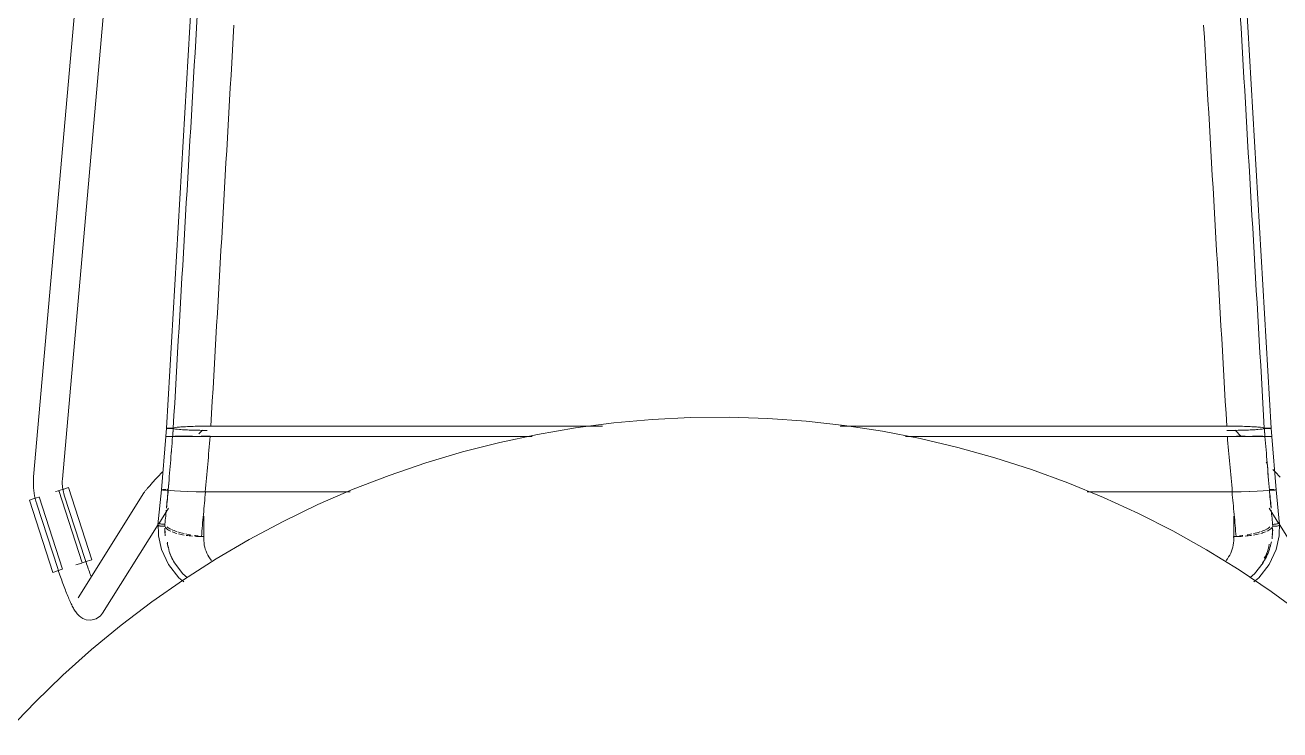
# Model space of a CAD drawing. Header units: millimetres. Extents: x 155927 to 326028, y -36033 to 97293.
# Drawn here: x 227418 to 227939, y 12575 to 12868 of the extents above; entities that cross this region are included whole.
import ezdxf

# ---------------------------------------------------------------- set-up
doc = ezdxf.new("R2010")
doc.units = ezdxf.units.MM
doc.header["$MEASUREMENT"] = 0
doc.layers.add('I-FURN', color=8, linetype='CONTINUOUS', lineweight=9)

msp = doc.modelspace()

# ---------------------------------------------------------------- linework, layer by layer
at = {"layer": 'I-FURN'}
for p, q in [((227460.78, 13123.77), (227421.83, 12680.44)), ((227433.79, 12679.39), (227471.08, 13103.89)), ((227496.27, 13032.48), (227476.98, 12700.57)), ((227916.5, 13032.48), (227935.79, 12700.57)), ((227476.71, 12697.21), (227476.97, 12700.57)), ((227477.04, 12700.6), (227476.98, 12700.57)), ((227476.98, 12700.57), (227477.05, 12700.54)), ((227477.23, 12700.62), (227477.04, 12700.6)), ((227477.05, 12700.54), (227477.24, 12700.51)), ((227477.52, 12700.64), (227477.23, 12700.62)), ((227477.24, 12700.51), (227477.53, 12700.49)), ((227477.91, 12700.66), (227477.52, 12700.64)), ((227477.53, 12700.49), (227477.91, 12700.47)), ((227478.36, 12700.67), (227477.91, 12700.66)), ((227477.91, 12700.47), (227478.37, 12700.46)), ((227478.85, 12700.68), (227478.36, 12700.67)), ((227478.37, 12700.46), (227478.86, 12700.46)), ((227479.34, 12700.68), (227478.85, 12700.68)), ((227478.86, 12700.46), (227479.35, 12700.46)), ((227479.81, 12700.67), (227479.34, 12700.68)), ((227479.35, 12700.46), (227479.82, 12700.47)), ((227480.7, 12700.88), (227479.81, 12700.67)), ((227479.82, 12700.47), (227480.72, 12700.26)), ((227482.45, 12701.07), (227480.7, 12700.88)), ((227480.72, 12700.26), (227482.47, 12700.07)), ((227484.95, 12701.23), (227482.45, 12701.07)), ((227488.08, 12701.36), (227484.95, 12701.23)), ((227491.65, 12701.43), (227488.08, 12701.36)), ((227495.43, 12701.46), (227491.65, 12701.43)), ((227658.03, 12701.46), (227495.43, 12701.46)), ((227495.43, 12701.46), (227658.03, 12701.46)), ((227646.92, 12700.71), (227631.15, 12698.02)), ((227662.79, 12702.77), (227646.92, 12700.71)), ((227678.72, 12704.2), (227662.79, 12702.77)), ((227694.7, 12704.99), (227678.72, 12704.2)), ((227710.7, 12705.13), (227694.7, 12704.99)), ((227726.69, 12704.64), (227710.7, 12705.13)), ((227742.65, 12703.51), (227726.69, 12704.64)), ((227758.55, 12701.74), (227742.65, 12703.51)), ((227917.34, 12701.46), (227756.76, 12701.46)), ((227756.76, 12701.46), (227917.34, 12701.46)), ((227774.37, 12699.34), (227758.55, 12701.74)), ((227921.12, 12701.43), (227917.34, 12701.46)), ((227924.68, 12701.36), (227921.12, 12701.43)), ((227927.81, 12701.23), (227924.68, 12701.36)), ((227930.32, 12701.07), (227927.81, 12701.23)), ((227930.29, 12700.07), (227932.05, 12700.26)), ((227932.07, 12700.88), (227930.32, 12701.07)), ((227932.05, 12700.26), (227932.95, 12700.47)), ((227932.95, 12700.67), (227932.07, 12700.88)), ((227933.42, 12700.68), (227932.95, 12700.67)), ((227932.95, 12700.47), (227933.42, 12700.46)), ((227933.92, 12700.68), (227933.42, 12700.68)), ((227933.42, 12700.46), (227933.91, 12700.46)), ((227933.91, 12700.46), (227934.4, 12700.46)), ((227934.41, 12700.67), (227933.92, 12700.68)), ((227934.4, 12700.46), (227934.85, 12700.47)), ((227934.86, 12700.66), (227934.41, 12700.67)), ((227934.85, 12700.47), (227935.24, 12700.49)), ((227935.24, 12700.64), (227934.86, 12700.66)), ((227935.54, 12700.62), (227935.24, 12700.64)), ((227935.24, 12700.49), (227935.53, 12700.51)), ((227935.53, 12700.51), (227935.72, 12700.54)), ((227935.72, 12700.6), (227935.54, 12700.62)), ((227935.79, 12700.57), (227935.72, 12700.6)), ((227935.72, 12700.54), (227935.79, 12700.57)), ((227936.06, 12697.21), (227935.79, 12700.57)), ((227476.7, 12697.21), (227474.88, 12675.01)), ((227476.77, 12697.21), (227476.7, 12697.21)), ((227476.7, 12697.21), (227476.77, 12697.21)), ((227476.77, 12697.21), (227476.71, 12697.21)), ((227476.71, 12697.21), (227476.77, 12697.21)), ((227477.25, 12697.2), (227476.96, 12697.2)), ((227476.96, 12697.2), (227477.25, 12697.2)), ((227477.64, 12697.22), (227477.25, 12697.21)), ((227477.64, 12697.2), (227477.25, 12697.2)), ((227477.25, 12697.2), (227477.63, 12697.2)), ((227477.26, 12697.21), (227477.64, 12697.22)), ((227477.63, 12697.2), (227478.08, 12697.2)), ((227477.64, 12697.22), (227478.09, 12697.22)), ((227478.09, 12697.22), (227477.64, 12697.22)), ((227478.09, 12697.2), (227477.64, 12697.2)), ((227478.08, 12697.2), (227478.57, 12697.2)), ((227478.09, 12697.22), (227478.58, 12697.22)), ((227478.58, 12697.22), (227478.09, 12697.22)), ((227478.58, 12697.2), (227478.09, 12697.2)), ((227478.57, 12697.2), (227479.07, 12697.2)), ((227478.58, 12697.22), (227479.08, 12697.22)), ((227479.08, 12697.22), (227478.58, 12697.22)), ((227479.07, 12697.2), (227478.58, 12697.2)), ((227479.54, 12697.2), (227479.07, 12697.2)), ((227479.07, 12697.2), (227479.54, 12697.2)), ((227479.08, 12697.22), (227479.55, 12697.22)), ((227479.55, 12697.22), (227479.08, 12697.22)), ((227480.43, 12697.19), (227479.54, 12697.2)), ((227479.54, 12697.2), (227480.43, 12697.19)), ((227482.17, 12697.17), (227480.43, 12697.19)), ((227480.43, 12697.19), (227482.18, 12697.17)), ((227482.19, 12697.24), (227480.44, 12697.23)), ((227480.45, 12697.23), (227482.2, 12697.24)), ((227484.68, 12697.16), (227482.18, 12697.17)), ((227482.18, 12697.17), (227484.68, 12697.16)), ((227484.69, 12697.26), (227482.19, 12697.24)), ((227482.2, 12697.24), (227484.7, 12697.26)), ((227482.47, 12700.07), (227484.97, 12699.9)), ((227487.81, 12697.15), (227484.68, 12697.16)), ((227484.68, 12697.16), (227487.81, 12697.15)), ((227487.82, 12697.26), (227484.69, 12697.26)), ((227484.7, 12697.26), (227487.82, 12697.26)), ((227484.97, 12699.9), (227488.09, 12699.78)), ((227487.81, 12697.15), (227491.38, 12697.15)), ((227491.38, 12697.15), (227487.82, 12697.15)), ((227488.09, 12699.78), (227491.64, 12699.7)), ((227491.94, 12699.82), (227490.47, 12698.29)), ((227491.38, 12697.27), (227495.16, 12697.27)), ((227495.16, 12697.27), (227491.38, 12697.27)), ((227495.17, 12697.15), (227491.38, 12697.15)), ((227491.38, 12697.15), (227495.17, 12697.15)), ((227491.64, 12699.7), (227493.89, 12699.68)), ((227628.81, 12697.15), (227495.17, 12697.15)), ((227495.17, 12697.15), (227628.81, 12697.15)), ((227631.15, 12698.02), (227615.5, 12694.7)), ((227790.08, 12696.3), (227774.37, 12699.34)), ((227917.6, 12697.15), (227783.86, 12697.15)), ((227783.86, 12697.15), (227917.6, 12697.15)), ((227805.65, 12692.64), (227790.08, 12696.3)), ((227917.45, 12699.67), (227921.13, 12699.7)), ((227921.39, 12697.15), (227917.6, 12697.15)), ((227917.6, 12697.15), (227921.39, 12697.15)), ((227923.4, 12697.15), (227920.82, 12699.82)), ((227921.13, 12699.7), (227924.68, 12699.78)), ((227921.39, 12697.27), (227924.95, 12697.26)), ((227924.95, 12697.26), (227921.39, 12697.27)), ((227924.95, 12697.15), (227921.39, 12697.15)), ((227921.39, 12697.15), (227924.96, 12697.15)), ((227924.68, 12699.78), (227927.8, 12699.9)), ((227928.08, 12697.16), (227924.96, 12697.15)), ((227924.96, 12697.15), (227928.09, 12697.16)), ((227927.8, 12699.9), (227930.29, 12700.07)), ((227928.07, 12697.26), (227930.57, 12697.24)), ((227930.57, 12697.24), (227928.07, 12697.26)), ((227930.59, 12697.17), (227928.09, 12697.16)), ((227928.09, 12697.16), (227930.59, 12697.17)), ((227930.57, 12697.24), (227932.32, 12697.23)), ((227932.32, 12697.23), (227930.57, 12697.24)), ((227932.34, 12697.19), (227930.59, 12697.17)), ((227930.59, 12697.17), (227932.34, 12697.19)), ((227933.22, 12697.2), (227932.34, 12697.19)), ((227932.34, 12697.19), (227933.23, 12697.2)), ((227933.22, 12697.22), (227933.69, 12697.22)), ((227933.69, 12697.22), (227933.22, 12697.22)), ((227933.69, 12697.2), (227933.22, 12697.2)), ((227933.23, 12697.2), (227933.7, 12697.2)), ((227933.69, 12697.22), (227934.18, 12697.22)), ((227934.19, 12697.22), (227933.69, 12697.22)), ((227934.19, 12697.2), (227933.69, 12697.2)), ((227933.7, 12697.2), (227934.19, 12697.2)), ((227934.18, 12697.22), (227934.67, 12697.22)), ((227934.68, 12697.22), (227934.19, 12697.22)), ((227934.68, 12697.2), (227934.19, 12697.2)), ((227934.19, 12697.2), (227934.68, 12697.2)), ((227934.67, 12697.22), (227935.13, 12697.22)), ((227935.13, 12697.22), (227934.68, 12697.22)), ((227935.13, 12697.2), (227934.68, 12697.2)), ((227934.68, 12697.2), (227935.14, 12697.2)), ((227935.13, 12697.22), (227935.51, 12697.21)), ((227935.51, 12697.21), (227935.13, 12697.22)), ((227935.51, 12697.2), (227935.13, 12697.2)), ((227935.14, 12697.2), (227935.52, 12697.2)), ((227935.51, 12697.21), (227935.8, 12697.21)), ((227935.81, 12697.21), (227935.51, 12697.21)), ((227935.81, 12697.2), (227935.51, 12697.2)), ((227935.52, 12697.2), (227935.81, 12697.2)), ((227935.8, 12697.21), (227935.99, 12697.21)), ((227935.99, 12697.21), (227935.81, 12697.2)), ((227935.81, 12697.2), (227936, 12697.21)), ((227936, 12697.21), (227935.81, 12697.21)), ((227935.99, 12697.21), (227936.06, 12697.21)), ((227936.06, 12697.21), (227935.99, 12697.21)), ((227936, 12697.21), (227936.06, 12697.21)), ((227936.06, 12697.21), (227936, 12697.21)), ((227936.06, 12697.21), (227937.89, 12675.01)), ((227600, 12690.75), (227584.66, 12686.19)), ((227615.5, 12694.7), (227600, 12690.75)), ((227821.07, 12688.36), (227805.65, 12692.64)), ((227584.66, 12686.19), (227569.52, 12681.02)), ((227836.3, 12683.47), (227821.07, 12688.36)), ((227934.16, 12685.97), (227933.68, 12686.47)), ((227421.83, 12680.44), (227421.76, 12679.3)), ((227433.74, 12678.7), (227433.78, 12679.36)), ((227433.78, 12679.36), (227433.79, 12679.39)), ((227472.09, 12679.01), (227472.46, 12679.41)), ((227472.46, 12679.41), (227472.84, 12679.83)), ((227472.84, 12679.83), (227473.23, 12680.25)), ((227473.23, 12680.25), (227473.64, 12680.69)), ((227473.64, 12680.69), (227474.05, 12681.13)), ((227474.05, 12681.13), (227474.47, 12681.59)), ((227474.47, 12681.59), (227474.91, 12682.05)), ((227474.91, 12682.05), (227475.35, 12682.52)), ((227569.52, 12681.02), (227554.6, 12675.24)), ((227851.33, 12677.97), (227836.3, 12683.47)), ((227936.97, 12683), (227936.52, 12683.48)), ((227937.42, 12682.52), (227936.97, 12683)), ((227937.86, 12682.05), (227937.42, 12682.52)), ((227938.29, 12681.59), (227937.86, 12682.05)), ((227938.72, 12681.13), (227938.29, 12681.59)), ((227939.13, 12680.69), (227938.72, 12681.13)), ((227939.53, 12680.25), (227939.13, 12680.69)), ((227421.76, 12679.3), (227421.72, 12678.16)), ((227421.72, 12678.16), (227421.74, 12677.02)), ((227421.74, 12677.02), (227421.8, 12675.88)), ((227421.8, 12675.88), (227421.9, 12674.74)), ((227421.9, 12674.74), (227422.05, 12673.61)), ((227430.97, 12674.26), (227432.13, 12674.64)), ((227432.23, 12674.67), (227441.92, 12644.66)), ((227432.35, 12674.71), (227434.32, 12675.35)), ((227433.72, 12678.04), (227433.74, 12678.7)), ((227433.73, 12677.38), (227433.72, 12678.04)), ((227433.77, 12676.72), (227433.73, 12677.38)), ((227433.83, 12676.06), (227433.77, 12676.72)), ((227433.92, 12675.4), (227433.83, 12676.06)), ((227434.03, 12674.75), (227433.92, 12675.4)), ((227434.17, 12674.1), (227434.03, 12674.75)), ((227434.34, 12673.46), (227434.17, 12674.1)), ((227434.32, 12675.35), (227436.27, 12675.98)), ((227445.96, 12645.97), (227436.27, 12675.98)), ((227467.84, 12674.07), (227468.03, 12674.32)), ((227468.03, 12674.32), (227468.2, 12674.55)), ((227468.2, 12674.55), (227468.37, 12674.77)), ((227468.37, 12674.77), (227468.55, 12675)), ((227468.55, 12675), (227468.74, 12675.23)), ((227468.74, 12675.23), (227468.94, 12675.47)), ((227468.94, 12675.47), (227469.16, 12675.72)), ((227469.16, 12675.72), (227469.39, 12675.99)), ((227469.39, 12675.99), (227469.63, 12676.27)), ((227469.63, 12676.27), (227469.89, 12676.56)), ((227469.89, 12676.56), (227470.16, 12676.87)), ((227470.16, 12676.87), (227470.45, 12677.19)), ((227470.45, 12677.19), (227470.75, 12677.53)), ((227470.75, 12677.53), (227471.07, 12677.88)), ((227471.07, 12677.88), (227471.39, 12678.24)), ((227471.39, 12678.24), (227471.74, 12678.62)), ((227471.74, 12678.62), (227472.09, 12679.01)), ((227474.88, 12675.01), (227473.45, 12660.52)), ((227474.94, 12675.03), (227474.88, 12675.01)), ((227474.88, 12675.01), (227474.94, 12675.03)), ((227474.95, 12674.98), (227474.88, 12675.01)), ((227474.88, 12675.01), (227474.94, 12674.98)), ((227475.13, 12675.06), (227474.94, 12675.03)), ((227474.94, 12675.03), (227475.13, 12675.06)), ((227474.94, 12674.98), (227475.13, 12674.96)), ((227475.42, 12675.08), (227475.13, 12675.06)), ((227475.13, 12675.06), (227475.42, 12675.08)), ((227475.13, 12674.96), (227475.43, 12674.94)), ((227475.43, 12674.94), (227475.14, 12674.96)), ((227475.8, 12675.1), (227475.42, 12675.08)), ((227475.42, 12675.08), (227475.8, 12675.1)), ((227475.43, 12674.94), (227475.81, 12674.92)), ((227475.82, 12674.92), (227475.43, 12674.94)), ((227476.25, 12675.11), (227475.8, 12675.1)), ((227475.8, 12675.1), (227476.26, 12675.11)), ((227475.81, 12674.92), (227476.27, 12674.91)), ((227476.27, 12674.91), (227475.82, 12674.92)), ((227476.74, 12675.11), (227476.25, 12675.11)), ((227476.26, 12675.11), (227476.75, 12675.11)), ((227476.27, 12674.91), (227476.76, 12674.9)), ((227476.76, 12674.9), (227476.27, 12674.91)), ((227476.76, 12674.9), (227477.25, 12674.91)), ((227477.26, 12674.91), (227476.76, 12674.9)), ((227477.71, 12675.1), (227477.24, 12675.11)), ((227477.24, 12675.11), (227477.72, 12675.1)), ((227477.25, 12674.91), (227477.73, 12674.92)), ((227477.73, 12674.92), (227477.26, 12674.91)), ((227478.61, 12674.72), (227477.73, 12674.92)), ((227477.73, 12674.92), (227478.62, 12674.72)), ((227480.33, 12674.55), (227478.62, 12674.72)), ((227478.62, 12674.72), (227480.35, 12674.54)), ((227482.79, 12674.39), (227480.35, 12674.54)), ((227480.35, 12674.54), (227482.83, 12674.39)), ((227485.86, 12674.28), (227482.83, 12674.39)), ((227482.83, 12674.39), (227485.93, 12674.28)), ((227489.37, 12674.21), (227485.93, 12674.28)), ((227485.93, 12674.28), (227489.37, 12674.21)), ((227489.46, 12674.2), (227493.23, 12674.18)), ((227493.1, 12674.18), (227489.46, 12674.2)), ((227493.23, 12674.18), (227553.34, 12674.18)), ((227553.34, 12674.18), (227493.23, 12674.18)), ((227554.6, 12675.24), (227539.93, 12668.88)), ((227866.12, 12671.88), (227851.33, 12677.97)), ((227859.43, 12674.18), (227919.54, 12674.18)), ((227919.66, 12674.18), (227859.43, 12674.18)), ((227919.54, 12674.18), (227923.3, 12674.2)), ((227923.31, 12674.2), (227919.66, 12674.18)), ((227926.84, 12674.28), (227923.4, 12674.21)), ((227923.4, 12674.21), (227926.84, 12674.28)), ((227926.84, 12674.28), (227929.94, 12674.39)), ((227929.94, 12674.39), (227926.9, 12674.28)), ((227929.94, 12674.39), (227932.41, 12674.54)), ((227932.42, 12674.54), (227929.98, 12674.39)), ((227932.41, 12674.54), (227934.15, 12674.72)), ((227934.15, 12674.72), (227932.43, 12674.55)), ((227935.04, 12674.92), (227934.15, 12674.72)), ((227934.15, 12674.72), (227935.04, 12674.92)), ((227935.04, 12674.92), (227935.51, 12674.91)), ((227935.51, 12674.91), (227935.04, 12674.92)), ((227935.53, 12675.11), (227935.05, 12675.1)), ((227935.05, 12675.1), (227935.52, 12675.11)), ((227935.51, 12674.91), (227936.01, 12674.9)), ((227936, 12674.9), (227935.51, 12674.91)), ((227935.52, 12675.11), (227936.02, 12675.11)), ((227936.02, 12675.11), (227935.53, 12675.11)), ((227936.5, 12674.91), (227936, 12674.9)), ((227936.01, 12674.9), (227936.5, 12674.91)), ((227936.51, 12675.11), (227936.02, 12675.11)), ((227936.02, 12675.11), (227936.51, 12675.11)), ((227936.5, 12674.91), (227936.95, 12674.92)), ((227936.95, 12674.92), (227936.5, 12674.91)), ((227936.97, 12675.1), (227936.51, 12675.11)), ((227936.51, 12675.11), (227936.96, 12675.1)), ((227936.95, 12674.92), (227937.34, 12674.94)), ((227937.33, 12674.94), (227936.95, 12674.92)), ((227937.63, 12674.96), (227937.33, 12674.94)), ((227937.34, 12675.08), (227937.64, 12675.06)), ((227937.34, 12674.94), (227937.63, 12674.96)), ((227937.64, 12675.06), (227937.35, 12675.08)), ((227937.63, 12674.96), (227937.82, 12674.98)), ((227937.83, 12675.03), (227937.64, 12675.06)), ((227937.64, 12675.06), (227937.82, 12675.03)), ((227937.82, 12675.03), (227937.89, 12675.01)), ((227937.89, 12675.01), (227937.82, 12674.98)), ((227937.82, 12674.98), (227937.89, 12675.01)), ((227937.89, 12675.01), (227937.83, 12675.03)), ((227937.89, 12675.01), (227939.31, 12660.52)), ((227420.12, 12670.76), (227422.07, 12671.39)), ((227429.81, 12640.75), (227420.12, 12670.76)), ((227422.05, 12673.61), (227422.25, 12672.49)), ((227422.07, 12671.39), (227424.04, 12672.03)), ((227422.25, 12672.49), (227422.49, 12671.37)), ((227422.49, 12671.37), (227422.78, 12670.26)), ((227422.78, 12670.26), (227423.1, 12669.17)), ((227423.1, 12669.17), (227423.12, 12669.12)), ((227423.12, 12669.12), (227431.83, 12642.31)), ((227433.85, 12642.06), (227424.16, 12672.07)), ((227434.53, 12672.83), (227434.34, 12673.46)), ((227443.24, 12646.02), (227434.53, 12672.83)), ((227467.63, 12673.74), (227440.32, 12630.16)), ((227467.63, 12673.74), (227467.84, 12674.07)), ((227880.66, 12665.2), (227866.12, 12671.88)), ((227473.76, 12660.92), (227477.8, 12667.37)), ((227492.52, 12664.14), (227492.52, 12654.38)), ((227539.93, 12668.88), (227525.51, 12661.93)), ((227894.92, 12657.94), (227880.66, 12665.2)), ((227920.25, 12654.38), (227920.25, 12664.14)), ((227934.97, 12667.37), (227939.01, 12660.92)), ((227450.49, 12623.79), (227473.52, 12660.55)), ((227473.66, 12655.95), (227473.58, 12661.41)), ((227525.51, 12661.93), (227511.39, 12654.41)), ((227939.1, 12655.95), (227939.19, 12661.41)), ((227939.24, 12660.55), (227962.28, 12623.79)), ((227474.88, 12650.3), (227473.66, 12655.95)), ((227492.57, 12655.63), (227491.53, 12655.63)), ((227511.39, 12654.41), (227497.58, 12646.33)), ((227908.87, 12650.12), (227894.92, 12657.94)), ((227921.24, 12655.63), (227920.19, 12655.63)), ((227937.89, 12650.3), (227939.1, 12655.95)), ((227477.78, 12643.99), (227474.88, 12650.3)), ((227480.35, 12644.7), (227478.44, 12648.38)), ((227922.5, 12641.75), (227908.87, 12650.12)), ((227932.41, 12644.7), (227934.32, 12648.38)), ((227934.99, 12643.99), (227937.89, 12650.3)), ((227439.34, 12643.83), (227441.82, 12644.63)), ((227444.01, 12645.34), (227442.04, 12644.7)), ((227443.35, 12645.69), (227443.24, 12646.02)), ((227443.58, 12645), (227443.35, 12645.69)), ((227443.81, 12644.31), (227443.58, 12645)), ((227444.04, 12643.62), (227443.81, 12644.31)), ((227445.96, 12645.97), (227444.01, 12645.34)), ((227444.28, 12642.94), (227444.04, 12643.62)), ((227444.51, 12642.27), (227444.28, 12642.94)), ((227482.12, 12638.46), (227477.78, 12643.99)), ((227483.85, 12640.12), (227480.35, 12644.7)), ((227497.58, 12646.33), (227484.1, 12637.71)), ((227928.92, 12640.12), (227932.41, 12644.7)), ((227930.65, 12638.46), (227934.99, 12643.99)), ((227431.76, 12641.38), (227429.81, 12640.75)), ((227433.73, 12642.02), (227431.76, 12641.38)), ((227431.98, 12641.85), (227431.83, 12642.31)), ((227432.22, 12641.11), (227431.98, 12641.85)), ((227432.47, 12640.38), (227432.22, 12641.11)), ((227432.72, 12639.64), (227432.47, 12640.38)), ((227432.97, 12638.92), (227432.72, 12639.64)), ((227433.22, 12638.19), (227432.97, 12638.92)), ((227433.48, 12637.48), (227433.22, 12638.19)), ((227444.75, 12641.6), (227444.51, 12642.27)), ((227444.98, 12640.95), (227444.75, 12641.6)), ((227445.22, 12640.3), (227444.98, 12640.95)), ((227445.45, 12639.66), (227445.22, 12640.3)), ((227445.69, 12639.04), (227445.45, 12639.66)), ((227484.1, 12637.71), (227470.98, 12628.56)), ((227484.17, 12636.82), (227482.12, 12638.46)), ((227485.64, 12638.62), (227483.85, 12640.12)), ((227935.79, 12632.83), (227922.5, 12641.75)), ((227927.13, 12638.62), (227928.92, 12640.12)), ((227928.61, 12636.83), (227930.65, 12638.46)), ((227433.73, 12636.77), (227433.48, 12637.48)), ((227433.99, 12636.07), (227433.73, 12636.77)), ((227434.24, 12635.38), (227433.99, 12636.07)), ((227434.5, 12634.71), (227434.24, 12635.38)), ((227434.75, 12634.04), (227434.5, 12634.71)), ((227435, 12633.39), (227434.75, 12634.04)), ((227435.26, 12632.75), (227435, 12633.39)), ((227435.51, 12632.12), (227435.26, 12632.75)), ((227948.71, 12623.4), (227935.79, 12632.83)), ((227435.75, 12631.51), (227435.51, 12632.12)), ((227436, 12630.92), (227435.75, 12631.51)), ((227436.25, 12630.34), (227436, 12630.92)), ((227436.49, 12629.77), (227436.25, 12630.34)), ((227436.73, 12629.23), (227436.49, 12629.77)), ((227436.97, 12628.7), (227436.73, 12629.23)), ((227437.2, 12628.19), (227436.97, 12628.7)), ((227437.44, 12627.7), (227437.2, 12628.19)), ((227437.67, 12627.23), (227437.44, 12627.7)), ((227437.9, 12626.77), (227437.67, 12627.23)), ((227470.98, 12628.56), (227458.24, 12618.88)), ((227438.12, 12626.33), (227437.9, 12626.77)), ((227438.35, 12625.91), (227438.12, 12626.33)), ((227438.58, 12625.5), (227438.35, 12625.91)), ((227438.82, 12625.1), (227438.58, 12625.5)), ((227439.06, 12624.7), (227438.82, 12625.1)), ((227439.32, 12624.32), (227439.06, 12624.7)), ((227439.6, 12623.93), (227439.32, 12624.32)), ((227439.91, 12623.52), (227439.6, 12623.93)), ((227440.28, 12623.1), (227439.91, 12623.52)), ((227440.74, 12622.63), (227440.28, 12623.1)), ((227441.37, 12622.11), (227440.74, 12622.63)), ((227442.28, 12621.55), (227441.37, 12622.11)), ((227449.6, 12622.66), (227447.86, 12621.44)), ((227449.6, 12622.66), (227450.49, 12623.79)), ((227443.66, 12621.03), (227442.28, 12621.55)), ((227445.64, 12620.85), (227443.66, 12621.03)), ((227447.86, 12621.44), (227445.64, 12620.85)), ((227458.24, 12618.88), (227445.89, 12608.71)), ((227445.89, 12608.71), (227433.96, 12598.05)), ((227433.96, 12598.05), (227422.47, 12586.92)), ((227422.47, 12586.92), (227411.43, 12575.34))]:
    msp.add_line(p, q, dxfattribs=at)
for points in [[(227479.81, 12700.67), (227483.03, 12756.07), (227489.47, 12866.83), (227495.91, 12977.43), (227499.13, 13032.67)], [(227932.95, 12700.67), (227929.73, 12756.07), (227923.29, 12866.83), (227916.85, 12977.43), (227913.63, 13032.67)], [(227495.43, 12701.46), (227498.63, 12756.99), (227501.82, 12812.52), (227505.02, 12867.95)], [(227907.75, 12867.95), (227910.94, 12812.49), (227914.14, 12756.99), (227917.34, 12701.46)], [(227479.82, 12700.47), (227479.23, 12700.45), (227477.72, 12700.45), (227476.98, 12700.53), (227476.97, 12700.57)], [(227479.81, 12700.67), (227479.77, 12700.09), (227479.68, 12698.93), (227479.59, 12697.78), (227479.54, 12697.2)], [(227479.82, 12700.47), (227479.78, 12699.93), (227479.69, 12698.84), (227479.6, 12697.76), (227479.55, 12697.22)], [(227932.95, 12700.47), (227932.99, 12699.93), (227933.08, 12698.84), (227933.17, 12697.76), (227933.22, 12697.22)], [(227932.96, 12700.67), (227933, 12700.09), (227933.09, 12698.93), (227933.18, 12697.78), (227933.22, 12697.2)], [(227477.73, 12674.92), (227478.03, 12678.62), (227478.64, 12686.05), (227479.24, 12693.48), (227479.54, 12697.2)], [(227494.14, 12685.65), (227494.48, 12689.48), (227494.82, 12693.31), (227495.17, 12697.15)], [(227917.6, 12697.15), (227917.94, 12693.31), (227918.29, 12689.48), (227918.63, 12685.65)], [(227935.04, 12674.92), (227934.74, 12678.62), (227934.13, 12686.05), (227933.53, 12693.48), (227933.23, 12697.2)], [(227478.92, 12689.66), (227478.96, 12690.07), (227478.99, 12690.48), (227479.02, 12690.89)], [(227477.72, 12675.1), (227478.02, 12678.75), (227478.32, 12682.4), (227478.62, 12686.05)], [(227493.1, 12674.18), (227493.45, 12678), (227493.79, 12681.82), (227494.14, 12685.65)], [(227918.63, 12685.65), (227918.97, 12681.82), (227919.32, 12678), (227919.66, 12674.18)], [(227477.71, 12675.1), (227477.48, 12672.73), (227477.24, 12670.36), (227477.01, 12668.02)], [(227477.73, 12674.92), (227477.49, 12672.39), (227477.25, 12669.87), (227477.01, 12667.38)], [(227493.23, 12674.18), (227492.92, 12671.04), (227492.33, 12664.79), (227491.79, 12658.65), (227491.53, 12655.63)], [(227919.54, 12674.18), (227919.85, 12671.04), (227920.44, 12664.79), (227920.98, 12658.65), (227921.24, 12655.63)], [(227935.04, 12674.92), (227935.28, 12672.39), (227935.52, 12669.87), (227935.76, 12667.38)], [(227935.07, 12674.91), (227935.3, 12672.6), (227935.53, 12670.29), (227935.76, 12668.02)], [(227476.92, 12666.51), (227476.71, 12664.31), (227476.5, 12662.12), (227476.29, 12659.96)], [(227935.84, 12666.51), (227936.05, 12664.31), (227936.27, 12662.12), (227936.48, 12659.96)], [(227473.64, 12661.26), (227473.68, 12661.22), (227473.8, 12661.13), (227474.1, 12660.99), (227474.48, 12660.88), (227474.94, 12660.78), (227475.43, 12660.72), (227475.93, 12660.68), (227476.24, 12660.69), (227476.39, 12660.69)], [(227478.84, 12657.79), (227478.14, 12658.12), (227477, 12658.82), (227476.44, 12659.57), (227476.29, 12659.96)], [(227476.33, 12659.13), (227476.34, 12658.48), (227476.38, 12657.83), (227476.44, 12657.18)], [(227477.3, 12659.61), (227477.71, 12659.28), (227478.23, 12658.96), (227478.87, 12658.65)], [(227479.12, 12658.53), (227479.75, 12658.24), (227480.5, 12657.96), (227481.32, 12657.7)], [(227931.47, 12657.68), (227932.28, 12657.95), (227933.09, 12658.24), (227933.65, 12658.53)], [(227933.89, 12658.65), (227934.53, 12658.96), (227934.92, 12659.28), (227935.26, 12659.6)], [(227936.25, 12656.45), (227936.36, 12657.34), (227936.38, 12658.23), (227936.37, 12659.13)], [(227476.47, 12655.96), (227476.38, 12656.78), (227476.37, 12657.6), (227476.38, 12658.43)], [(227481.27, 12656.91), (227480.54, 12657.12), (227479.9, 12657.35), (227479.31, 12657.59)], [(227481.74, 12657.54), (227482.55, 12657.29), (227483.42, 12657.06), (227484.34, 12656.85)], [(227484.32, 12656.23), (227483.48, 12656.37), (227482.67, 12656.54), (227481.94, 12656.72)], [(227485, 12656.69), (227485.65, 12656.55), (227486.31, 12656.41), (227486.99, 12656.29)], [(227487.81, 12655.79), (227486.91, 12655.87), (227486.02, 12655.97), (227485.17, 12656.09)], [(227488.69, 12656.04), (227489.16, 12655.98), (227489.64, 12655.92), (227490.12, 12655.87)], [(227491.53, 12655.63), (227490.57, 12655.63), (227489.64, 12655.67), (227488.73, 12655.72)], [(227492.52, 12654.11), (227492.51, 12654.61), (227492.53, 12655.12), (227492.57, 12655.63)], [(227920.19, 12655.63), (227920.24, 12655.12), (227920.26, 12654.61), (227920.25, 12654.1)], [(227924.02, 12655.72), (227923.11, 12655.67), (227922.19, 12655.63), (227921.24, 12655.63)], [(227922.66, 12655.86), (227923.13, 12655.92), (227923.6, 12655.98), (227924.07, 12656.04)], [(227927.6, 12656.09), (227926.74, 12655.97), (227925.87, 12655.85), (227924.96, 12655.79)], [(227925.76, 12656.31), (227926.45, 12656.42), (227927.1, 12656.55), (227927.77, 12656.69)], [(227928.43, 12656.84), (227929.35, 12657.05), (227930.29, 12657.29), (227931.14, 12657.53)], [(227930.83, 12656.73), (227930.08, 12656.54), (227929.28, 12656.38), (227928.44, 12656.23)], [(227933.48, 12657.59), (227932.89, 12657.34), (227932.23, 12657.11), (227931.49, 12656.91)], [(227936.44, 12658.42), (227936.43, 12657.16), (227936.33, 12655.9), (227936.15, 12654.66)], [(227477.26, 12652.71), (227477.46, 12651.99), (227477.69, 12651.27), (227477.96, 12650.56)]]:
    msp.add_open_spline(points, degree=3, dxfattribs=at)
for points, knots in [([(227476.97, 12700.57), (227476.98, 12700.59), (227477.11, 12700.61), (227477.51, 12700.65), (227477.89, 12700.66), (227478.35, 12700.67), (227478.84, 12700.68), (227479.35, 12700.68), (227479.66, 12700.67), (227479.81, 12700.67)], [-0.498493, -0.498493, -0.498493, -0.498493, -0.375, -0.3125, -0.25, -0.1875, -0.125, -0.0625, 0, 0, 0, 0]), ([(227479.81, 12700.67), (227480.09, 12700.81), (227481.48, 12701.02), (227484.84, 12701.24), (227488, 12701.37), (227491.61, 12701.44), (227494.16, 12701.46), (227495.43, 12701.46)], [-1, -1, -1, -1, -0.666667, -0.5, -0.333333, -0.166667, 0, 0, 0, 0]), ([(227493.89, 12699.68), (227491.87, 12699.69), (227488.64, 12699.75), (227484.85, 12699.9), (227481.5, 12700.12), (227480.11, 12700.32), (227479.82, 12700.47)], [-0.9335619, -0.9335619, -0.9335619, -0.9335619, -0.6666667, -0.5, -0.3333333, 0, 0, 0, 0]), ([(227917.34, 12701.46), (227918.61, 12701.46), (227921.16, 12701.44), (227924.76, 12701.37), (227927.93, 12701.24), (227931.29, 12701.02), (227932.68, 12700.81), (227932.96, 12700.67)], [-1, -1, -1, -1, -0.833333, -0.666667, -0.5, -0.333333, 0, 0, 0, 0]), ([(227932.95, 12700.47), (227932.66, 12700.32), (227931.26, 12700.12), (227927.91, 12699.9), (227924.76, 12699.77), (227921.2, 12699.69), (227918.69, 12699.67), (227917.45, 12699.67)], [-1, -1, -1, -1, -0.6666667, -0.5, -0.3333333, -0.1666667, -0.003964, -0.003964, -0.003964, -0.003964]), ([(227935.79, 12700.57), (227935.79, 12700.55), (227935.65, 12700.52), (227935.26, 12700.49), (227934.87, 12700.47), (227934.41, 12700.46), (227933.92, 12700.46), (227933.41, 12700.46), (227933.1, 12700.46), (227932.95, 12700.47)], [-0.5, -0.5, -0.5, -0.5, -0.375, -0.3125, -0.25, -0.1875, -0.125, -0.0625, 0, 0, 0, 0]), ([(227932.96, 12700.67), (227933.18, 12700.67), (227933.67, 12700.68), (227934.3, 12700.68), (227934.76, 12700.67), (227935.18, 12700.65), (227935.63, 12700.62), (227935.79, 12700.59), (227935.79, 12700.57)], [-1, -1, -1, -1, -0.90625, -0.8125, -0.765625, -0.71875, -0.625, -0.501507, -0.501507, -0.501507, -0.501507]), ([(227934.55, 12681.21), (227934.41, 12682.86), (227933.97, 12688.19), (227933.52, 12693.53), (227933.22, 12697.22)], [0.2766114, 0.2766114, 0.2766114, 0.2766114, 0.5, 1, 1, 1, 1]), ([(227476.29, 12659.96), (227476.15, 12659.94), (227475.86, 12659.91), (227475.44, 12659.89), (227475.07, 12659.9), (227474.77, 12659.93), (227474.5, 12659.96), (227474.25, 12660.01), (227474.03, 12660.07), (227473.83, 12660.14), (227473.64, 12660.24), (227473.54, 12660.32), (227473.5, 12660.37)], [0, 0, 0, 0, 0.0555556, 0.1111111, 0.1666667, 0.1944444, 0.2222222, 0.2777778, 0.3055556, 0.3333333, 0.3888889, 0.4444444, 0.4444444, 0.4444444, 0.4444444]), ([(227936.48, 12659.96), (227936.33, 12659.57), (227935.77, 12658.82), (227934.64, 12658.13), (227933.96, 12657.81)], [0, 0, 0, 0, 0.1666667, 0.3309695, 0.3309695, 0.3309695, 0.3309695]), ([(227936.38, 12660.69), (227936.6, 12660.68), (227937.08, 12660.69), (227937.84, 12660.78), (227938.5, 12660.93), (227938.94, 12661.1), (227939.09, 12661.22), (227939.13, 12661.26)], [-1, -1, -1, -1, -0.90625, -0.8125, -0.71875, -0.625, -0.5625, -0.5625, -0.5625, -0.5625]), ([(227939.26, 12660.37), (227939.25, 12660.35), (227939.2, 12660.3), (227939.1, 12660.22), (227938.9, 12660.12), (227938.58, 12660.02), (227938.19, 12659.95), (227937.83, 12659.91), (227937.46, 12659.89), (227937.01, 12659.9), (227936.65, 12659.93), (227936.48, 12659.96)], [0.5555556, 0.5555556, 0.5555556, 0.5555556, 0.5833333, 0.6180556, 0.6527778, 0.7222222, 0.7916667, 0.8263889, 0.8611111, 0.9305556, 1, 1, 1, 1]), ([(227480.36, 12644.72), (227479.85, 12645.54), (227478.26, 12648.26), (227477.67, 12651.25), (227477.38, 12653.35)], [-0.4024189, -0.4024189, -0.4024189, -0.4024189, -0.3333333, -0.1789981, -0.1789981, -0.1789981, -0.1789981]), ([(227495.68, 12645.73), (227494.92, 12646.64), (227492.99, 12649.64), (227492.36, 12653.24), (227492.57, 12655.63)], [0.5, 0.5, 0.5, 0.5, 0.6666667, 1, 1, 1, 1]), ([(227920.19, 12655.63), (227920.41, 12653.24), (227919.78, 12649.64), (227917.85, 12646.64), (227917.08, 12645.73)], [0, 0, 0, 0, 0.3333333, 0.5, 0.5, 0.5, 0.5]), ([(227935.9, 12653.39), (227935.46, 12651.27), (227934.45, 12648.19), (227932.81, 12645.42), (227932.23, 12644.56)], [0.1763318, 0.1763318, 0.1763318, 0.1763318, 0.3333333, 0.408557, 0.408557, 0.408557, 0.408557]), ([(227932.95, 12646.62), (227933.28, 12647.21), (227934.31, 12649.06), (227934.81, 12651.04), (227935.03, 12652.41)], [0.6175454, 0.6175454, 0.6175454, 0.6175454, 0.6666667, 0.7702374, 0.7702374, 0.7702374, 0.7702374])]:
    msp.add_open_spline(points, degree=3, knots=knots, dxfattribs=at)

doc.saveas('drawing.dxf')
